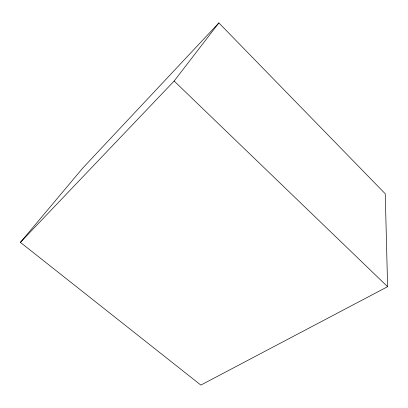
<?xml version="1.0" encoding="UTF-8"?>
<svg xmlns="http://www.w3.org/2000/svg" width="408" height="408" viewBox="0 0 408 408"><rect width="100%" height="100%" fill="white"/><g stroke="black" fill="none" stroke-linecap="round" stroke-linejoin="round"><path stroke-width="0.61" d="M20.4 242.377L174.139 81.039L218.867 22.914L385.254 193.774L387.6 286.686L200.858 385.086L20.4 242.377L82.819 168.014L218.867 22.914M174.139 81.039L387.6 286.686"/></g></svg>
